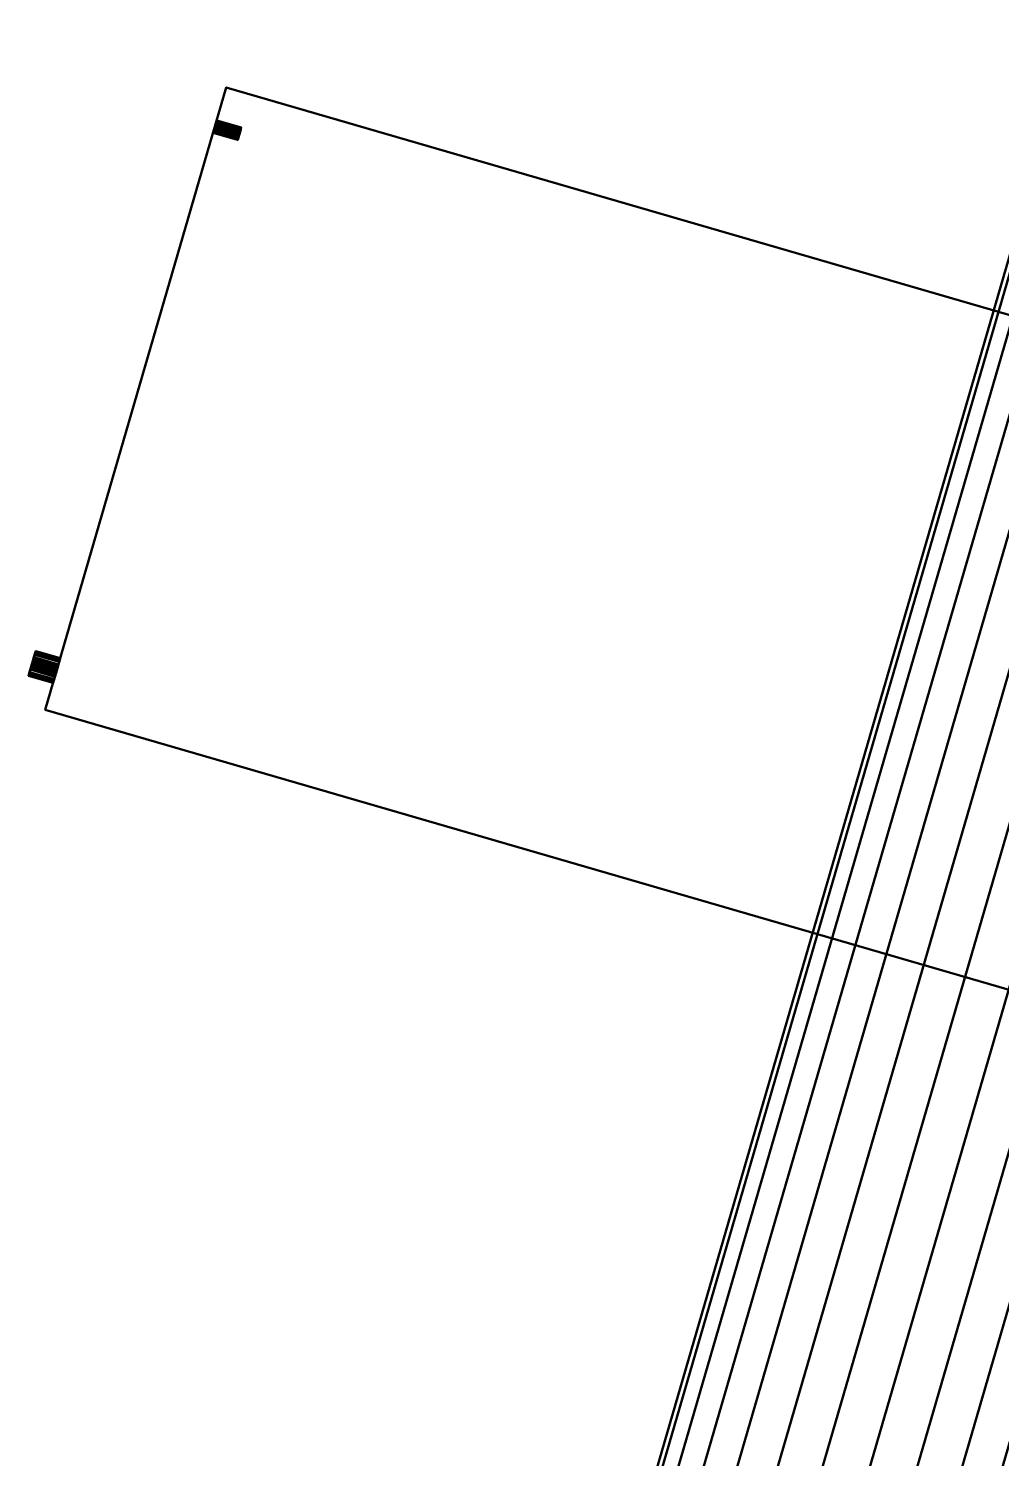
# Model space of a CAD drawing. Header units: inches. Extents: x -1654 to 1344, y -1538 to 36.
# Drawn here: x -919.1 to -881, y -402.8 to -346.7 of the extents above; entities that cross this region are included whole.
import ezdxf

# ---------------------------------------------------------------- set-up
doc = ezdxf.new("R2010")
doc.units = ezdxf.units.IN
doc.header["$MEASUREMENT"] = 0
doc.linetypes.add('Center', pattern=[1.25, 0.25, -0.1875, 0.625, -0.1875])
for name, color, linetype, lineweight in [('M-EQPT', 2, 'Continuous', 50), ('M-HVAC-DUCT', 1, 'Center', 30), ('M-HVAC-DUCT-SA', 1, 'Continuous', 50)]:
    doc.layers.add(name, color=color, linetype=linetype, lineweight=lineweight)

# ---------------------------------------------------------------- blocks, each defined once
blk = doc.blocks.new('Heat Pump - Horizontal - Water Source - Back Discharge - Heat Pump 6 Ton Horizontal-895260-_3D_')
at = {"layer": 'M-EQPT'}
mesh = blk.add_polyface(dxfattribs=at)
corners = [(38.1, -12.699, 10.65), (38.1, 12.699, 10.65), (-38.1, 12.699, 10.65), (-38.1, -12.699, 10.65)]
mesh.append_faces([[corners[k] for k in face] for face in [(3, 0, 1, 2)]])
mesh = blk.add_polyface(dxfattribs=at)
corners = [(38.1, -12.699, -10.65), (-38.1, -12.699, -10.65), (-38.1, 12.699, -10.65), (38.1, 12.699, -10.65)]
mesh.append_faces([[corners[k] for k in face] for face in [(2, 3, 0, 1)]])
mesh = blk.add_polyface(dxfattribs=at)
corners = [(-38.1, 12.699, 10.65), (38.1, 12.699, 10.65), (38.1, 12.699, -10.65), (-38.1, 12.699, -10.65)]
mesh.append_faces([[corners[k] for k in face] for face in [(0, 1, 2, 3)]])
mesh = blk.add_polyface(dxfattribs=at)
corners = [(38.1, 12.699, 10.65), (38.1, -12.699, 10.65), (38.1, -12.699, -10.65), (38.1, 12.699, -10.65)]
mesh.append_faces([[corners[k] for k in face] for face in [(0, 1, 2, 3)]])
mesh = blk.add_polyface(dxfattribs=at)
corners = [(38.1, 10.599, -0.65), (38.1, 10.616, -0.521), (38.1, 10.666, -0.4), (38.1, 10.746, -0.297), (38.1, 10.849, -0.217), (38.1, 10.97, -0.167), (38.1, 11.099, -0.15), (38.1, 11.229, -0.167), (38.1, 11.349, -0.217), (38.1, 11.453, -0.297), (38.1, 11.532, -0.4), (38.1, 11.582, -0.521), (38.1, 11.599, -0.65), (38.1, 11.582, -0.78), (38.1, 11.532, -0.9), (38.1, 11.453, -1.004), (38.1, 11.349, -1.083), (38.1, 11.229, -1.133), (38.1, 11.099, -1.15), (38.1, 10.97, -1.133), (38.1, 10.849, -1.083), (38.1, 10.746, -1.004), (38.1, 10.666, -0.9), (38.1, 10.616, -0.78)]
mesh.append_faces([[corners[k] for k in face] for face in [(9, 6, 7, 8), (12, 9, 10, 11), (4, 2, 3), (15, 12, 13, 14), (18, 16, 17), (22, 20, 21)]], dxfattribs={"vtx0": -1})
mesh.append_faces([[corners[k] for k in face] for face in [(16, 18, 12, 15)]], dxfattribs={"vtx0": -1, "vtx1": -1, "vtx2": -1})
mesh.append_faces([[corners[k] for k in face] for face in [(2, 6, 9, 22), (12, 18, 22, 9)]], dxfattribs={"vtx0": -1, "vtx1": -1, "vtx2": -1, "vtx3": -1})
mesh.append_faces([[corners[k] for k in face] for face in [(23, 0, 22)]], dxfattribs={"vtx1": -1})
mesh.append_faces([[corners[k] for k in face] for face in [(4, 5, 6, 2), (0, 1, 2, 22), (18, 19, 20, 22)]], dxfattribs={"vtx2": -1, "vtx3": -1})
mesh = blk.add_polyface(dxfattribs=at)
corners = [(39.1, 11.599, -0.65), (39.1, 11.582, -0.78), (39.1, 11.532, -0.9), (39.1, 11.453, -1.004), (39.1, 11.349, -1.083), (39.1, 11.229, -1.133), (39.1, 11.099, -1.15), (39.1, 10.97, -1.133), (39.1, 10.849, -1.083), (39.1, 10.746, -1.004), (39.1, 10.666, -0.9), (39.1, 10.616, -0.78), (39.1, 10.599, -0.65), (38.1, 10.599, -0.65), (38.1, 10.616, -0.78), (38.1, 10.666, -0.9), (38.1, 10.746, -1.004), (38.1, 10.849, -1.083), (38.1, 10.97, -1.133), (38.1, 11.099, -1.15), (38.1, 11.229, -1.133), (38.1, 11.349, -1.083), (38.1, 11.453, -1.004), (38.1, 11.532, -0.9), (38.1, 11.582, -0.78), (38.1, 11.599, -0.65)]
mesh.append_faces([[corners[k] for k in face] for face in [(13, 14, 11, 12), (0, 1, 24, 25)]], dxfattribs={"vtx1": -1})
mesh.append_faces([[corners[k] for k in face] for face in [(14, 15, 10, 11), (16, 17, 8, 9), (15, 16, 9, 10), (17, 18, 7, 8), (6, 7, 18, 19), (19, 20, 5, 6), (20, 21, 4, 5), (22, 23, 2, 3), (21, 22, 3, 4), (23, 24, 1, 2)]], dxfattribs={"vtx1": -1, "vtx3": -1})
mesh = blk.add_polyface(dxfattribs=at)
corners = [(39.1, 10.599, -0.65), (39.1, 10.616, -0.521), (39.1, 10.666, -0.4), (39.1, 10.746, -0.297), (39.1, 10.849, -0.217), (39.1, 10.97, -0.167), (39.1, 11.099, -0.15), (39.1, 11.229, -0.167), (39.1, 11.349, -0.217), (39.1, 11.453, -0.297), (39.1, 11.532, -0.4), (39.1, 11.582, -0.521), (39.1, 11.599, -0.65), (38.1, 11.599, -0.65), (38.1, 11.582, -0.521), (38.1, 11.532, -0.4), (38.1, 11.453, -0.297), (38.1, 11.349, -0.217), (38.1, 11.229, -0.167), (38.1, 11.099, -0.15), (38.1, 10.97, -0.167), (38.1, 10.849, -0.217), (38.1, 10.746, -0.297), (38.1, 10.666, -0.4), (38.1, 10.616, -0.521), (38.1, 10.599, -0.65)]
mesh.append_faces([[corners[k] for k in face] for face in [(13, 14, 11, 12), (0, 1, 24, 25)]], dxfattribs={"vtx1": -1})
mesh.append_faces([[corners[k] for k in face] for face in [(14, 15, 10, 11), (16, 17, 8, 9), (15, 16, 9, 10), (17, 18, 7, 8), (6, 7, 18, 19), (19, 20, 5, 6), (20, 21, 4, 5), (22, 23, 2, 3), (21, 22, 3, 4), (23, 24, 1, 2)]], dxfattribs={"vtx1": -1, "vtx3": -1})
mesh = blk.add_polyface(dxfattribs=at)
corners = [(38.1, 10.599, -6.95), (38.1, 10.616, -6.821), (38.1, 10.666, -6.7), (38.1, 10.746, -6.597), (38.1, 10.849, -6.517), (38.1, 10.97, -6.467), (38.1, 11.099, -6.45), (38.1, 11.229, -6.467), (38.1, 11.349, -6.517), (38.1, 11.453, -6.597), (38.1, 11.532, -6.7), (38.1, 11.582, -6.821), (38.1, 11.599, -6.95), (38.1, 11.582, -7.08), (38.1, 11.532, -7.2), (38.1, 11.453, -7.304), (38.1, 11.349, -7.383), (38.1, 11.229, -7.433), (38.1, 11.099, -7.45), (38.1, 10.97, -7.433), (38.1, 10.849, -7.383), (38.1, 10.746, -7.304), (38.1, 10.666, -7.2), (38.1, 10.616, -7.08)]
mesh.append_faces([[corners[k] for k in face] for face in [(12, 9, 10, 11), (15, 12, 13, 14), (18, 16, 17)]], dxfattribs={"vtx0": -1})
mesh.append_faces([[corners[k] for k in face] for face in [(16, 18, 12, 15), (22, 2, 12)]], dxfattribs={"vtx0": -1, "vtx1": -1, "vtx2": -1})
mesh.append_faces([[corners[k] for k in face] for face in [(2, 6, 7, 12), (18, 21, 22, 12)]], dxfattribs={"vtx0": -1, "vtx2": -1, "vtx3": -1})
mesh.append_faces([[corners[k] for k in face] for face in [(23, 0, 22)]], dxfattribs={"vtx1": -1})
mesh.append_faces([[corners[k] for k in face] for face in [(4, 5, 6), (19, 20, 21, 18)]], dxfattribs={"vtx2": -1})
mesh.append_faces([[corners[k] for k in face] for face in [(7, 8, 9, 12), (2, 3, 4, 6), (0, 1, 2, 22)]], dxfattribs={"vtx2": -1, "vtx3": -1})
mesh = blk.add_polyface(dxfattribs=at)
corners = [(39.1, 11.599, -6.95), (39.1, 11.582, -7.08), (39.1, 11.532, -7.2), (39.1, 11.453, -7.304), (39.1, 11.349, -7.383), (39.1, 11.229, -7.433), (39.1, 11.099, -7.45), (39.1, 10.97, -7.433), (39.1, 10.849, -7.383), (39.1, 10.746, -7.304), (39.1, 10.666, -7.2), (39.1, 10.616, -7.08), (39.1, 10.599, -6.95), (38.1, 10.599, -6.95), (38.1, 10.616, -7.08), (38.1, 10.666, -7.2), (38.1, 10.746, -7.304), (38.1, 10.849, -7.383), (38.1, 10.97, -7.433), (38.1, 11.099, -7.45), (38.1, 11.229, -7.433), (38.1, 11.349, -7.383), (38.1, 11.453, -7.304), (38.1, 11.532, -7.2), (38.1, 11.582, -7.08), (38.1, 11.599, -6.95)]
mesh.append_faces([[corners[k] for k in face] for face in [(13, 14, 11, 12), (0, 1, 24, 25)]], dxfattribs={"vtx1": -1})
mesh.append_faces([[corners[k] for k in face] for face in [(14, 15, 10, 11), (16, 17, 8, 9), (15, 16, 9, 10), (17, 18, 7, 8), (6, 7, 18, 19), (19, 20, 5, 6), (20, 21, 4, 5), (22, 23, 2, 3), (21, 22, 3, 4), (23, 24, 1, 2)]], dxfattribs={"vtx1": -1, "vtx3": -1})
mesh = blk.add_polyface(dxfattribs=at)
corners = [(39.1, 10.599, -6.95), (39.1, 10.616, -6.821), (39.1, 10.666, -6.7), (39.1, 10.746, -6.597), (39.1, 10.849, -6.517), (39.1, 10.97, -6.467), (39.1, 11.099, -6.45), (39.1, 11.229, -6.467), (39.1, 11.349, -6.517), (39.1, 11.453, -6.597), (39.1, 11.532, -6.7), (39.1, 11.582, -6.821), (39.1, 11.599, -6.95), (38.1, 11.599, -6.95), (38.1, 11.582, -6.821), (38.1, 11.532, -6.7), (38.1, 11.453, -6.597), (38.1, 11.349, -6.517), (38.1, 11.229, -6.467), (38.1, 11.099, -6.45), (38.1, 10.97, -6.467), (38.1, 10.849, -6.517), (38.1, 10.746, -6.597), (38.1, 10.666, -6.7), (38.1, 10.616, -6.821), (38.1, 10.599, -6.95)]
mesh.append_faces([[corners[k] for k in face] for face in [(13, 14, 11, 12), (0, 1, 24, 25)]], dxfattribs={"vtx1": -1})
mesh.append_faces([[corners[k] for k in face] for face in [(14, 15, 10, 11), (16, 17, 8, 9), (15, 16, 9, 10), (17, 18, 7, 8), (6, 7, 18, 19), (19, 20, 5, 6), (20, 21, 4, 5), (22, 23, 2, 3), (21, 22, 3, 4), (23, 24, 1, 2)]], dxfattribs={"vtx1": -1, "vtx3": -1})
mesh = blk.add_polyface(dxfattribs=at)
corners = [(38.1, 10.849, 9.35), (38.1, 10.858, 9.414), (38.1, 10.883, 9.475), (38.1, 10.922, 9.526), (38.1, 10.974, 9.566), (38.1, 11.035, 9.591), (38.1, 11.099, 9.6), (38.1, 11.164, 9.591), (38.1, 11.224, 9.566), (38.1, 11.276, 9.526), (38.1, 11.316, 9.475), (38.1, 11.341, 9.414), (38.1, 11.349, 9.35), (38.1, 11.341, 9.285), (38.1, 11.316, 9.225), (38.1, 11.276, 9.173), (38.1, 11.224, 9.133), (38.1, 11.164, 9.108), (38.1, 11.099, 9.1), (38.1, 11.035, 9.108), (38.1, 10.974, 9.133), (38.1, 10.922, 9.173), (38.1, 10.883, 9.225), (38.1, 10.858, 9.285)]
mesh.append_faces([[corners[k] for k in face] for face in [(16, 14, 15), (19, 17, 18), (13, 11, 12)]], dxfattribs={"vtx0": -1})
mesh.append_faces([[corners[k] for k in face] for face in [(9, 13, 3, 8)]], dxfattribs={"vtx0": -1, "vtx1": -1, "vtx2": -1})
mesh.append_faces([[corners[k] for k in face] for face in [(16, 3, 13, 14), (21, 3, 16, 17)]], dxfattribs={"vtx0": -1, "vtx1": -1, "vtx3": -1})
mesh.append_faces([[corners[k] for k in face] for face in [(13, 9, 10, 11), (8, 3, 4, 5)]], dxfattribs={"vtx0": -1, "vtx3": -1})
mesh.append_faces([[corners[k] for k in face] for face in [(23, 0, 3, 22), (21, 22, 3)]], dxfattribs={"vtx1": -1, "vtx2": -1})
mesh.append_faces([[corners[k] for k in face] for face in [(1, 2, 3, 0)]], dxfattribs={"vtx2": -1})
mesh.append_faces([[corners[k] for k in face] for face in [(19, 20, 21, 17)]], dxfattribs={"vtx2": -1, "vtx3": -1})
mesh.append_faces([[corners[k] for k in face] for face in [(5, 6, 7, 8)]], dxfattribs={"vtx3": -1})
mesh = blk.add_polyface(dxfattribs=at)
corners = [(39.1, 11.349, 9.35), (39.1, 11.341, 9.285), (39.1, 11.316, 9.225), (39.1, 11.276, 9.173), (39.1, 11.224, 9.133), (39.1, 11.164, 9.108), (39.1, 11.099, 9.1), (39.1, 11.035, 9.108), (39.1, 10.974, 9.133), (39.1, 10.922, 9.173), (39.1, 10.883, 9.225), (39.1, 10.858, 9.285), (39.1, 10.849, 9.35), (38.1, 10.849, 9.35), (38.1, 10.858, 9.285), (38.1, 10.883, 9.225), (38.1, 10.922, 9.173), (38.1, 10.974, 9.133), (38.1, 11.035, 9.108), (38.1, 11.099, 9.1), (38.1, 11.164, 9.108), (38.1, 11.224, 9.133), (38.1, 11.276, 9.173), (38.1, 11.316, 9.225), (38.1, 11.341, 9.285), (38.1, 11.349, 9.35)]
mesh.append_faces([[corners[k] for k in face] for face in [(13, 14, 11, 12), (0, 1, 24, 25)]], dxfattribs={"vtx1": -1})
mesh.append_faces([[corners[k] for k in face] for face in [(14, 15, 10, 11), (16, 17, 8, 9), (15, 16, 9, 10), (17, 18, 7, 8), (6, 7, 18, 19), (19, 20, 5, 6), (20, 21, 4, 5), (22, 23, 2, 3), (21, 22, 3, 4), (23, 24, 1, 2)]], dxfattribs={"vtx1": -1, "vtx3": -1})
mesh = blk.add_polyface(dxfattribs=at)
corners = [(39.1, 10.849, 9.35), (39.1, 10.858, 9.414), (39.1, 10.883, 9.475), (39.1, 10.922, 9.526), (39.1, 10.974, 9.566), (39.1, 11.035, 9.591), (39.1, 11.099, 9.6), (39.1, 11.164, 9.591), (39.1, 11.224, 9.566), (39.1, 11.276, 9.526), (39.1, 11.316, 9.475), (39.1, 11.341, 9.414), (39.1, 11.349, 9.35), (38.1, 11.349, 9.35), (38.1, 11.341, 9.414), (38.1, 11.316, 9.475), (38.1, 11.276, 9.526), (38.1, 11.224, 9.566), (38.1, 11.164, 9.591), (38.1, 11.099, 9.6), (38.1, 11.035, 9.591), (38.1, 10.974, 9.566), (38.1, 10.922, 9.526), (38.1, 10.883, 9.475), (38.1, 10.858, 9.414), (38.1, 10.849, 9.35)]
mesh.append_faces([[corners[k] for k in face] for face in [(13, 14, 11, 12), (0, 1, 24, 25)]], dxfattribs={"vtx1": -1})
mesh.append_faces([[corners[k] for k in face] for face in [(14, 15, 10, 11), (16, 17, 8, 9), (15, 16, 9, 10), (17, 18, 7, 8), (6, 7, 18, 19), (19, 20, 5, 6), (20, 21, 4, 5), (22, 23, 2, 3), (21, 22, 3, 4), (23, 24, 1, 2)]], dxfattribs={"vtx1": -1, "vtx3": -1})
mesh = blk.add_polyface(dxfattribs=at)
corners = [(38.1, 10.849, 7.35), (38.1, 10.858, 7.414), (38.1, 10.883, 7.475), (38.1, 10.922, 7.526), (38.1, 10.974, 7.566), (38.1, 11.035, 7.591), (38.1, 11.099, 7.6), (38.1, 11.164, 7.591), (38.1, 11.224, 7.566), (38.1, 11.276, 7.526), (38.1, 11.316, 7.475), (38.1, 11.341, 7.414), (38.1, 11.349, 7.35), (38.1, 11.341, 7.285), (38.1, 11.316, 7.225), (38.1, 11.276, 7.173), (38.1, 11.224, 7.133), (38.1, 11.164, 7.108), (38.1, 11.099, 7.1), (38.1, 11.035, 7.108), (38.1, 10.974, 7.133), (38.1, 10.922, 7.173), (38.1, 10.883, 7.225), (38.1, 10.858, 7.285)]
mesh.append_faces([[corners[k] for k in face] for face in [(13, 10, 11, 12), (16, 14, 15), (19, 17, 18)]], dxfattribs={"vtx0": -1})
mesh.append_faces([[corners[k] for k in face] for face in [(13, 3, 9, 10), (16, 3, 13, 14), (21, 3, 16, 17)]], dxfattribs={"vtx0": -1, "vtx1": -1, "vtx3": -1})
mesh.append_faces([[corners[k] for k in face] for face in [(9, 3, 4)]], dxfattribs={"vtx0": -1, "vtx2": -1})
mesh.append_faces([[corners[k] for k in face] for face in [(23, 0, 3, 22), (21, 22, 3)]], dxfattribs={"vtx1": -1, "vtx2": -1})
mesh.append_faces([[corners[k] for k in face] for face in [(5, 6, 7, 4), (1, 2, 3, 0)]], dxfattribs={"vtx2": -1})
mesh.append_faces([[corners[k] for k in face] for face in [(7, 8, 9, 4), (19, 20, 21, 17)]], dxfattribs={"vtx2": -1, "vtx3": -1})
mesh = blk.add_polyface(dxfattribs=at)
corners = [(39.1, 11.349, 7.35), (39.1, 11.341, 7.285), (39.1, 11.316, 7.225), (39.1, 11.276, 7.173), (39.1, 11.224, 7.133), (39.1, 11.164, 7.108), (39.1, 11.099, 7.1), (39.1, 11.035, 7.108), (39.1, 10.974, 7.133), (39.1, 10.922, 7.173), (39.1, 10.883, 7.225), (39.1, 10.858, 7.285), (39.1, 10.849, 7.35), (38.1, 10.849, 7.35), (38.1, 10.858, 7.285), (38.1, 10.883, 7.225), (38.1, 10.922, 7.173), (38.1, 10.974, 7.133), (38.1, 11.035, 7.108), (38.1, 11.099, 7.1), (38.1, 11.164, 7.108), (38.1, 11.224, 7.133), (38.1, 11.276, 7.173), (38.1, 11.316, 7.225), (38.1, 11.341, 7.285), (38.1, 11.349, 7.35)]
mesh.append_faces([[corners[k] for k in face] for face in [(13, 14, 11, 12), (0, 1, 24, 25)]], dxfattribs={"vtx1": -1})
mesh.append_faces([[corners[k] for k in face] for face in [(14, 15, 10, 11), (16, 17, 8, 9), (15, 16, 9, 10), (17, 18, 7, 8), (6, 7, 18, 19), (19, 20, 5, 6), (20, 21, 4, 5), (22, 23, 2, 3), (21, 22, 3, 4), (23, 24, 1, 2)]], dxfattribs={"vtx1": -1, "vtx3": -1})
mesh = blk.add_polyface(dxfattribs=at)
corners = [(39.1, 10.849, 7.35), (39.1, 10.858, 7.414), (39.1, 10.883, 7.475), (39.1, 10.922, 7.526), (39.1, 10.974, 7.566), (39.1, 11.035, 7.591), (39.1, 11.099, 7.6), (39.1, 11.164, 7.591), (39.1, 11.224, 7.566), (39.1, 11.276, 7.526), (39.1, 11.316, 7.475), (39.1, 11.341, 7.414), (39.1, 11.349, 7.35), (38.1, 11.349, 7.35), (38.1, 11.341, 7.414), (38.1, 11.316, 7.475), (38.1, 11.276, 7.526), (38.1, 11.224, 7.566), (38.1, 11.164, 7.591), (38.1, 11.099, 7.6), (38.1, 11.035, 7.591), (38.1, 10.974, 7.566), (38.1, 10.922, 7.526), (38.1, 10.883, 7.475), (38.1, 10.858, 7.414), (38.1, 10.849, 7.35)]
mesh.append_faces([[corners[k] for k in face] for face in [(13, 14, 11, 12), (0, 1, 24, 25)]], dxfattribs={"vtx1": -1})
mesh.append_faces([[corners[k] for k in face] for face in [(14, 15, 10, 11), (16, 17, 8, 9), (15, 16, 9, 10), (17, 18, 7, 8), (6, 7, 18, 19), (19, 20, 5, 6), (20, 21, 4, 5), (22, 23, 2, 3), (21, 22, 3, 4), (23, 24, 1, 2)]], dxfattribs={"vtx1": -1, "vtx3": -1})
mesh = blk.add_polyface(dxfattribs=at)
corners = [(39.1, 10.599, -0.65), (39.1, 10.616, -0.78), (39.1, 10.666, -0.9), (39.1, 10.746, -1.004), (39.1, 10.849, -1.083), (39.1, 10.97, -1.133), (39.1, 11.099, -1.15), (39.1, 11.229, -1.133), (39.1, 11.349, -1.083), (39.1, 11.453, -1.004), (39.1, 11.532, -0.9), (39.1, 11.582, -0.78), (39.1, 11.599, -0.65), (39.1, 11.582, -0.521), (39.1, 11.532, -0.4), (39.1, 11.453, -0.297), (39.1, 11.349, -0.217), (39.1, 11.229, -0.167), (39.1, 11.099, -0.15), (39.1, 10.97, -0.167), (39.1, 10.849, -0.217), (39.1, 10.746, -0.297), (39.1, 10.666, -0.4), (39.1, 10.616, -0.521)]
mesh.append_faces([[corners[k] for k in face] for face in [(4, 2, 3), (0, 22, 23)]], dxfattribs={"vtx0": -1})
mesh.append_faces([[corners[k] for k in face] for face in [(2, 6, 12, 15), (22, 2, 15, 18)]], dxfattribs={"vtx0": -1, "vtx1": -1, "vtx2": -1, "vtx3": -1})
mesh.append_faces([[corners[k] for k in face] for face in [(12, 8, 9)]], dxfattribs={"vtx0": -1, "vtx2": -1})
mesh.append_faces([[corners[k] for k in face] for face in [(14, 15, 12, 13), (17, 18, 15, 16), (19, 20, 18)]], dxfattribs={"vtx1": -1})
mesh.append_faces([[corners[k] for k in face] for face in [(10, 11, 12, 9)]], dxfattribs={"vtx2": -1})
mesh.append_faces([[corners[k] for k in face] for face in [(6, 7, 8, 12), (4, 5, 6, 2), (0, 1, 2, 22), (20, 21, 22, 18)]], dxfattribs={"vtx2": -1, "vtx3": -1})
mesh = blk.add_polyface(dxfattribs=at)
corners = [(39.1, 10.599, -6.95), (39.1, 10.616, -7.08), (39.1, 10.666, -7.2), (39.1, 10.746, -7.304), (39.1, 10.849, -7.383), (39.1, 10.97, -7.433), (39.1, 11.099, -7.45), (39.1, 11.229, -7.433), (39.1, 11.349, -7.383), (39.1, 11.453, -7.304), (39.1, 11.532, -7.2), (39.1, 11.582, -7.08), (39.1, 11.599, -6.95), (39.1, 11.582, -6.821), (39.1, 11.532, -6.7), (39.1, 11.453, -6.597), (39.1, 11.349, -6.517), (39.1, 11.229, -6.467), (39.1, 11.099, -6.45), (39.1, 10.97, -6.467), (39.1, 10.849, -6.517), (39.1, 10.746, -6.597), (39.1, 10.666, -6.7), (39.1, 10.616, -6.821)]
mesh.append_faces([[corners[k] for k in face] for face in [(11, 9, 10), (17, 15, 16), (0, 22, 23)]], dxfattribs={"vtx0": -1})
mesh.append_faces([[corners[k] for k in face] for face in [(17, 2, 12, 15)]], dxfattribs={"vtx0": -1, "vtx1": -1, "vtx2": -1, "vtx3": -1})
mesh.append_faces([[corners[k] for k in face] for face in [(22, 2, 17, 18)]], dxfattribs={"vtx0": -1, "vtx1": -1, "vtx3": -1})
mesh.append_faces([[corners[k] for k in face] for face in [(14, 15, 12, 13)]], dxfattribs={"vtx1": -1})
mesh.append_faces([[corners[k] for k in face] for face in [(2, 3, 6, 12)]], dxfattribs={"vtx1": -1, "vtx2": -1, "vtx3": -1})
mesh.append_faces([[corners[k] for k in face] for face in [(8, 9, 11, 12)]], dxfattribs={"vtx1": -1, "vtx3": -1})
mesh.append_faces([[corners[k] for k in face] for face in [(18, 19, 20)]], dxfattribs={"vtx2": -1})
mesh.append_faces([[corners[k] for k in face] for face in [(6, 7, 8, 12), (0, 1, 2, 22), (20, 21, 22, 18)]], dxfattribs={"vtx2": -1, "vtx3": -1})
mesh.append_faces([[corners[k] for k in face] for face in [(3, 4, 5, 6)]], dxfattribs={"vtx3": -1})
mesh = blk.add_polyface(dxfattribs=at)
corners = [(39.1, 10.849, 9.35), (39.1, 10.858, 9.285), (39.1, 10.883, 9.225), (39.1, 10.922, 9.173), (39.1, 10.974, 9.133), (39.1, 11.035, 9.108), (39.1, 11.099, 9.1), (39.1, 11.164, 9.108), (39.1, 11.224, 9.133), (39.1, 11.276, 9.173), (39.1, 11.316, 9.225), (39.1, 11.341, 9.285), (39.1, 11.349, 9.35), (39.1, 11.341, 9.414), (39.1, 11.316, 9.475), (39.1, 11.276, 9.526), (39.1, 11.224, 9.566), (39.1, 11.164, 9.591), (39.1, 11.099, 9.6), (39.1, 11.035, 9.591), (39.1, 10.974, 9.566), (39.1, 10.922, 9.526), (39.1, 10.883, 9.475), (39.1, 10.858, 9.414)]
mesh.append_faces([[corners[k] for k in face] for face in [(21, 8, 11, 15)]], dxfattribs={"vtx0": -1, "vtx1": -1, "vtx2": -1, "vtx3": -1})
mesh.append_faces([[corners[k] for k in face] for face in [(21, 0, 1), (15, 20, 21)]], dxfattribs={"vtx0": -1, "vtx2": -1})
mesh.append_faces([[corners[k] for k in face] for face in [(3, 7, 8, 21)]], dxfattribs={"vtx0": -1, "vtx2": -1, "vtx3": -1})
mesh.append_faces([[corners[k] for k in face] for face in [(2, 3, 21, 1), (14, 15, 11, 13), (16, 17, 20, 15)]], dxfattribs={"vtx1": -1, "vtx2": -1})
mesh.append_faces([[corners[k] for k in face] for face in [(5, 6, 7), (11, 12, 13)]], dxfattribs={"vtx2": -1})
mesh.append_faces([[corners[k] for k in face] for face in [(3, 4, 5, 7)]], dxfattribs={"vtx2": -1, "vtx3": -1})
mesh.append_faces([[corners[k] for k in face] for face in [(8, 9, 10, 11), (17, 18, 19, 20), (21, 22, 23, 0)]], dxfattribs={"vtx3": -1})
mesh = blk.add_polyface(dxfattribs=at)
corners = [(39.1, 10.849, 7.35), (39.1, 10.858, 7.285), (39.1, 10.883, 7.225), (39.1, 10.922, 7.173), (39.1, 10.974, 7.133), (39.1, 11.035, 7.108), (39.1, 11.099, 7.1), (39.1, 11.164, 7.108), (39.1, 11.224, 7.133), (39.1, 11.276, 7.173), (39.1, 11.316, 7.225), (39.1, 11.341, 7.285), (39.1, 11.349, 7.35), (39.1, 11.341, 7.414), (39.1, 11.316, 7.475), (39.1, 11.276, 7.526), (39.1, 11.224, 7.566), (39.1, 11.164, 7.591), (39.1, 11.099, 7.6), (39.1, 11.035, 7.591), (39.1, 10.974, 7.566), (39.1, 10.922, 7.526), (39.1, 10.883, 7.475), (39.1, 10.858, 7.414)]
mesh.append_faces([[corners[k] for k in face] for face in [(17, 20, 15, 16)]], dxfattribs={"vtx0": -1, "vtx1": -1})
mesh.append_faces([[corners[k] for k in face] for face in [(21, 8, 11, 15)]], dxfattribs={"vtx0": -1, "vtx1": -1, "vtx2": -1, "vtx3": -1})
mesh.append_faces([[corners[k] for k in face] for face in [(21, 0, 1), (15, 20, 21)]], dxfattribs={"vtx0": -1, "vtx2": -1})
mesh.append_faces([[corners[k] for k in face] for face in [(3, 7, 8, 21)]], dxfattribs={"vtx0": -1, "vtx2": -1, "vtx3": -1})
mesh.append_faces([[corners[k] for k in face] for face in [(2, 3, 21, 1), (14, 15, 11, 13)]], dxfattribs={"vtx1": -1, "vtx2": -1})
mesh.append_faces([[corners[k] for k in face] for face in [(5, 6, 7), (11, 12, 13)]], dxfattribs={"vtx2": -1})
mesh.append_faces([[corners[k] for k in face] for face in [(3, 4, 5, 7)]], dxfattribs={"vtx2": -1, "vtx3": -1})
mesh.append_faces([[corners[k] for k in face] for face in [(8, 9, 10, 11), (17, 18, 19, 20), (21, 22, 23, 0)]], dxfattribs={"vtx3": -1})
mesh = blk.add_polyface(dxfattribs=at)
corners = [(37.1, -11.349, 3.969), (37.1, -11.341, 4.034), (37.1, -11.316, 4.094), (37.1, -11.276, 4.146), (37.1, -11.224, 4.186), (37.1, -11.164, 4.211), (37.1, -11.099, 4.219), (37.1, -11.035, 4.211), (37.1, -10.974, 4.186), (37.1, -10.922, 4.146), (37.1, -10.883, 4.094), (37.1, -10.858, 4.034), (37.1, -10.849, 3.969), (37.1, -10.858, 3.905), (37.1, -10.883, 3.844), (37.1, -10.922, 3.793), (37.1, -10.974, 3.753), (37.1, -11.035, 3.728), (37.1, -11.099, 3.719), (37.1, -11.164, 3.728), (37.1, -11.224, 3.753), (37.1, -11.276, 3.793), (37.1, -11.316, 3.844), (37.1, -11.341, 3.905)]
mesh.append_faces([[corners[k] for k in face] for face in [(9, 7, 8), (6, 3, 4, 5), (13, 10, 11, 12), (16, 14, 15)]], dxfattribs={"vtx0": -1})
mesh.append_faces([[corners[k] for k in face] for face in [(22, 18, 21)]], dxfattribs={"vtx0": -1, "vtx1": -1})
mesh.append_faces([[corners[k] for k in face] for face in [(10, 13, 7, 9)]], dxfattribs={"vtx0": -1, "vtx1": -1, "vtx2": -1})
mesh.append_faces([[corners[k] for k in face] for face in [(22, 7, 13, 18)]], dxfattribs={"vtx0": -1, "vtx1": -1, "vtx2": -1, "vtx3": -1})
mesh.append_faces([[corners[k] for k in face] for face in [(3, 6, 7, 22)]], dxfattribs={"vtx0": -1, "vtx2": -1, "vtx3": -1})
mesh.append_faces([[corners[k] for k in face] for face in [(17, 18, 16)]], dxfattribs={"vtx1": -1})
mesh.append_faces([[corners[k] for k in face] for face in [(13, 14, 16, 18)]], dxfattribs={"vtx1": -1, "vtx2": -1, "vtx3": -1})
mesh.append_faces([[corners[k] for k in face] for face in [(23, 0, 1, 22), (19, 20, 21, 18)]], dxfattribs={"vtx2": -1})
mesh.append_faces([[corners[k] for k in face] for face in [(1, 2, 3, 22)]], dxfattribs={"vtx2": -1, "vtx3": -1})
mesh = blk.add_polyface(dxfattribs=at)
corners = [(38.1, -10.849, 3.969), (38.1, -10.858, 3.905), (38.1, -10.883, 3.844), (38.1, -10.922, 3.793), (38.1, -10.974, 3.753), (38.1, -11.035, 3.728), (38.1, -11.099, 3.719), (38.1, -11.164, 3.728), (38.1, -11.224, 3.753), (38.1, -11.276, 3.793), (38.1, -11.316, 3.844), (38.1, -11.341, 3.905), (38.1, -11.349, 3.969), (37.1, -11.349, 3.969), (37.1, -11.341, 3.905), (37.1, -11.316, 3.844), (37.1, -11.276, 3.793), (37.1, -11.224, 3.753), (37.1, -11.164, 3.728), (37.1, -11.099, 3.719), (37.1, -11.035, 3.728), (37.1, -10.974, 3.753), (37.1, -10.922, 3.793), (37.1, -10.883, 3.844), (37.1, -10.858, 3.905), (37.1, -10.849, 3.969)]
mesh.append_faces([[corners[k] for k in face] for face in [(13, 14, 11, 12), (0, 1, 24, 25)]], dxfattribs={"vtx1": -1})
mesh.append_faces([[corners[k] for k in face] for face in [(14, 15, 10, 11), (16, 17, 8, 9), (15, 16, 9, 10), (17, 18, 7, 8), (6, 7, 18, 19), (19, 20, 5, 6), (20, 21, 4, 5), (22, 23, 2, 3), (21, 22, 3, 4), (23, 24, 1, 2)]], dxfattribs={"vtx1": -1, "vtx3": -1})
mesh = blk.add_polyface(dxfattribs=at)
corners = [(38.1, -11.349, 3.969), (38.1, -11.341, 4.034), (38.1, -11.316, 4.094), (38.1, -11.276, 4.146), (38.1, -11.224, 4.186), (38.1, -11.164, 4.211), (38.1, -11.099, 4.219), (38.1, -11.035, 4.211), (38.1, -10.974, 4.186), (38.1, -10.922, 4.146), (38.1, -10.883, 4.094), (38.1, -10.858, 4.034), (38.1, -10.849, 3.969), (37.1, -10.849, 3.969), (37.1, -10.858, 4.034), (37.1, -10.883, 4.094), (37.1, -10.922, 4.146), (37.1, -10.974, 4.186), (37.1, -11.035, 4.211), (37.1, -11.099, 4.219), (37.1, -11.164, 4.211), (37.1, -11.224, 4.186), (37.1, -11.276, 4.146), (37.1, -11.316, 4.094), (37.1, -11.341, 4.034), (37.1, -11.349, 3.969)]
mesh.append_faces([[corners[k] for k in face] for face in [(13, 14, 11, 12), (0, 1, 24, 25)]], dxfattribs={"vtx1": -1})
mesh.append_faces([[corners[k] for k in face] for face in [(14, 15, 10, 11), (16, 17, 8, 9), (15, 16, 9, 10), (17, 18, 7, 8), (6, 7, 18, 19), (19, 20, 5, 6), (20, 21, 4, 5), (22, 23, 2, 3), (21, 22, 3, 4), (23, 24, 1, 2)]], dxfattribs={"vtx1": -1, "vtx3": -1})
mesh = blk.add_polyface(dxfattribs=at)
corners = [(37.1, -11.349, 8.033), (37.1, -11.341, 8.098), (37.1, -11.316, 8.158), (37.1, -11.276, 8.21), (37.1, -11.224, 8.25), (37.1, -11.164, 8.275), (37.1, -11.099, 8.283), (37.1, -11.035, 8.275), (37.1, -10.974, 8.25), (37.1, -10.922, 8.21), (37.1, -10.883, 8.158), (37.1, -10.858, 8.098), (37.1, -10.849, 8.033), (37.1, -10.858, 7.969), (37.1, -10.883, 7.908), (37.1, -10.922, 7.857), (37.1, -10.974, 7.817), (37.1, -11.035, 7.792), (37.1, -11.099, 7.783), (37.1, -11.164, 7.792), (37.1, -11.224, 7.817), (37.1, -11.276, 7.857), (37.1, -11.316, 7.908), (37.1, -11.341, 7.969)]
mesh.append_faces([[corners[k] for k in face] for face in [(10, 8, 9), (13, 10, 11, 12), (16, 14, 15), (19, 17, 18)]], dxfattribs={"vtx0": -1})
mesh.append_faces([[corners[k] for k in face] for face in [(4, 10, 13, 3)]], dxfattribs={"vtx0": -1, "vtx1": -1, "vtx2": -1})
mesh.append_faces([[corners[k] for k in face] for face in [(16, 3, 13, 14), (21, 3, 16, 17)]], dxfattribs={"vtx0": -1, "vtx1": -1, "vtx3": -1})
mesh.append_faces([[corners[k] for k in face] for face in [(23, 0, 3, 22), (21, 22, 3)]], dxfattribs={"vtx1": -1, "vtx2": -1})
mesh.append_faces([[corners[k] for k in face] for face in [(7, 8, 10, 4)]], dxfattribs={"vtx1": -1, "vtx2": -1, "vtx3": -1})
mesh.append_faces([[corners[k] for k in face] for face in [(5, 6, 7, 4), (1, 2, 3, 0)]], dxfattribs={"vtx2": -1})
mesh.append_faces([[corners[k] for k in face] for face in [(19, 20, 21, 17)]], dxfattribs={"vtx2": -1, "vtx3": -1})
mesh = blk.add_polyface(dxfattribs=at)
corners = [(38.1, -10.849, 8.033), (38.1, -10.858, 7.969), (38.1, -10.883, 7.908), (38.1, -10.922, 7.857), (38.1, -10.974, 7.817), (38.1, -11.035, 7.792), (38.1, -11.099, 7.783), (38.1, -11.164, 7.792), (38.1, -11.224, 7.817), (38.1, -11.276, 7.857), (38.1, -11.316, 7.908), (38.1, -11.341, 7.969), (38.1, -11.349, 8.033), (37.1, -11.349, 8.033), (37.1, -11.341, 7.969), (37.1, -11.316, 7.908), (37.1, -11.276, 7.857), (37.1, -11.224, 7.817), (37.1, -11.164, 7.792), (37.1, -11.099, 7.783), (37.1, -11.035, 7.792), (37.1, -10.974, 7.817), (37.1, -10.922, 7.857), (37.1, -10.883, 7.908), (37.1, -10.858, 7.969), (37.1, -10.849, 8.033)]
mesh.append_faces([[corners[k] for k in face] for face in [(13, 14, 11, 12), (0, 1, 24, 25)]], dxfattribs={"vtx1": -1})
mesh.append_faces([[corners[k] for k in face] for face in [(14, 15, 10, 11), (16, 17, 8, 9), (15, 16, 9, 10), (17, 18, 7, 8), (6, 7, 18, 19), (19, 20, 5, 6), (20, 21, 4, 5), (22, 23, 2, 3), (21, 22, 3, 4), (23, 24, 1, 2)]], dxfattribs={"vtx1": -1, "vtx3": -1})
mesh = blk.add_polyface(dxfattribs=at)
corners = [(38.1, -11.349, 8.033), (38.1, -11.341, 8.098), (38.1, -11.316, 8.158), (38.1, -11.276, 8.21), (38.1, -11.224, 8.25), (38.1, -11.164, 8.275), (38.1, -11.099, 8.283), (38.1, -11.035, 8.275), (38.1, -10.974, 8.25), (38.1, -10.922, 8.21), (38.1, -10.883, 8.158), (38.1, -10.858, 8.098), (38.1, -10.849, 8.033), (37.1, -10.849, 8.033), (37.1, -10.858, 8.098), (37.1, -10.883, 8.158), (37.1, -10.922, 8.21), (37.1, -10.974, 8.25), (37.1, -11.035, 8.275), (37.1, -11.099, 8.283), (37.1, -11.164, 8.275), (37.1, -11.224, 8.25), (37.1, -11.276, 8.21), (37.1, -11.316, 8.158), (37.1, -11.341, 8.098), (37.1, -11.349, 8.033)]
mesh.append_faces([[corners[k] for k in face] for face in [(13, 14, 11, 12), (0, 1, 24, 25)]], dxfattribs={"vtx1": -1})
mesh.append_faces([[corners[k] for k in face] for face in [(14, 15, 10, 11), (16, 17, 8, 9), (15, 16, 9, 10), (17, 18, 7, 8), (6, 7, 18, 19), (19, 20, 5, 6), (20, 21, 4, 5), (22, 23, 2, 3), (21, 22, 3, 4), (23, 24, 1, 2)]], dxfattribs={"vtx1": -1, "vtx3": -1})
mesh = blk.add_polyface(dxfattribs=at)
corners = [(38.1, -11.349, 3.969), (38.1, -11.341, 3.905), (38.1, -11.316, 3.844), (38.1, -11.276, 3.793), (38.1, -11.224, 3.753), (38.1, -11.164, 3.728), (38.1, -11.099, 3.719), (38.1, -11.035, 3.728), (38.1, -10.974, 3.753), (38.1, -10.922, 3.793), (38.1, -10.883, 3.844), (38.1, -10.858, 3.905), (38.1, -10.849, 3.969), (38.1, -10.858, 4.034), (38.1, -10.883, 4.094), (38.1, -10.922, 4.146), (38.1, -10.974, 4.186), (38.1, -11.035, 4.211), (38.1, -11.099, 4.219), (38.1, -11.164, 4.211), (38.1, -11.224, 4.186), (38.1, -11.276, 4.146), (38.1, -11.316, 4.094), (38.1, -11.341, 4.034)]
mesh.append_faces([[corners[k] for k in face] for face in [(17, 14, 15, 16), (23, 21, 22)]], dxfattribs={"vtx0": -1})
mesh.append_faces([[corners[k] for k in face] for face in [(17, 2, 11, 14)]], dxfattribs={"vtx0": -1, "vtx1": -1, "vtx2": -1, "vtx3": -1})
mesh.append_faces([[corners[k] for k in face] for face in [(21, 17, 18, 20)]], dxfattribs={"vtx0": -1, "vtx2": -1})
mesh.append_faces([[corners[k] for k in face] for face in [(21, 1, 2, 17)]], dxfattribs={"vtx0": -1, "vtx2": -1, "vtx3": -1})
mesh.append_faces([[corners[k] for k in face] for face in [(2, 3, 6, 11)]], dxfattribs={"vtx1": -1, "vtx2": -1, "vtx3": -1})
mesh.append_faces([[corners[k] for k in face] for face in [(18, 19, 20)]], dxfattribs={"vtx2": -1})
mesh.append_faces([[corners[k] for k in face] for face in [(6, 7, 8, 11), (23, 0, 1, 21)]], dxfattribs={"vtx2": -1, "vtx3": -1})
mesh.append_faces([[corners[k] for k in face] for face in [(8, 9, 10, 11), (3, 4, 5, 6), (11, 12, 13, 14)]], dxfattribs={"vtx3": -1})
mesh = blk.add_polyface(dxfattribs=at)
corners = [(38.1, -11.349, 8.033), (38.1, -11.341, 7.969), (38.1, -11.316, 7.908), (38.1, -11.276, 7.857), (38.1, -11.224, 7.817), (38.1, -11.164, 7.792), (38.1, -11.099, 7.783), (38.1, -11.035, 7.792), (38.1, -10.974, 7.817), (38.1, -10.922, 7.857), (38.1, -10.883, 7.908), (38.1, -10.858, 7.969), (38.1, -10.849, 8.033), (38.1, -10.858, 8.098), (38.1, -10.883, 8.158), (38.1, -10.922, 8.21), (38.1, -10.974, 8.25), (38.1, -11.035, 8.275), (38.1, -11.099, 8.283), (38.1, -11.164, 8.275), (38.1, -11.224, 8.25), (38.1, -11.276, 8.21), (38.1, -11.316, 8.158), (38.1, -11.341, 8.098)]
mesh.append_faces([[corners[k] for k in face] for face in [(21, 8, 11, 20)]], dxfattribs={"vtx0": -1, "vtx1": -1, "vtx2": -1})
mesh.append_faces([[corners[k] for k in face] for face in [(20, 11, 14, 17)]], dxfattribs={"vtx0": -1, "vtx1": -1, "vtx2": -1, "vtx3": -1})
mesh.append_faces([[corners[k] for k in face] for face in [(21, 0, 1)]], dxfattribs={"vtx0": -1, "vtx2": -1})
mesh.append_faces([[corners[k] for k in face] for face in [(3, 7, 8, 21)]], dxfattribs={"vtx0": -1, "vtx2": -1, "vtx3": -1})
mesh.append_faces([[corners[k] for k in face] for face in [(2, 3, 21, 1)]], dxfattribs={"vtx1": -1, "vtx2": -1})
mesh.append_faces([[corners[k] for k in face] for face in [(5, 6, 7)]], dxfattribs={"vtx2": -1})
mesh.append_faces([[corners[k] for k in face] for face in [(3, 4, 5, 7)]], dxfattribs={"vtx2": -1, "vtx3": -1})
mesh.append_faces([[corners[k] for k in face] for face in [(8, 9, 10, 11), (11, 12, 13, 14), (14, 15, 16, 17), (17, 18, 19, 20), (21, 22, 23, 0)]], dxfattribs={"vtx3": -1})
mesh = blk.add_polyface(dxfattribs=at)
corners = [(38.1, -12.699, 10.65), (-38.1, -12.699, 10.65), (-38.1, -12.699, -10.65), (38.1, -12.699, -10.65)]
mesh.append_faces([[corners[k] for k in face] for face in [(0, 1, 2, 3)]])

msp = doc.modelspace()

# ---------------------------------------------------------------- linework, layer by layer
at = {"layer": 'M-HVAC-DUCT', "color": 5}
msp.add_line((-905.356, -469.106, 1332), (-820.864, -178.47, 1332), dxfattribs=at)
msp.add_line((-905.356, -469.106, 1332), (-820.864, -178.47, 1332), dxfattribs=at)

# ---------------------------------------------------------------- block references
at = {"layer": 'M-EQPT', "rotation": 163.7901312840832}
msp.add_blockref('Heat Pump - Horizontal - Water Source - Back Discharge - Heat Pump 6 Ton Horizontal-895260-_3D_', (-878.33, -371.86, 1312), dxfattribs=at)

# ---------------------------------------------------------------- meshes
at = {"layer": 'M-HVAC-DUCT-SA', "color": 8}
mesh = msp.add_polyface(dxfattribs=at)
corners = [(-913.038, -466.873, 1332), (-912.845, -466.929, 1333.78), (-912.277, -467.094, 1335.471), (-911.362, -467.36, 1336.988), (-910.146, -467.714, 1338.255), (-908.689, -468.137, 1339.208), (-907.065, -468.609, 1339.799), (-905.356, -469.106, 1340), (-820.864, -178.47, 1340), (-822.573, -177.973, 1339.799), (-824.197, -177.501, 1339.208), (-825.654, -177.077, 1338.255), (-826.87, -176.724, 1336.988), (-827.785, -176.458, 1335.471), (-828.353, -176.292, 1333.78), (-828.546, -176.236, 1332)]
mesh.append_faces([[corners[k] for k in face] for face in [(8, 9, 6, 7)]], dxfattribs={"vtx1": -1, "color": 8})
mesh.append_faces([[corners[k] for k in face] for face in [(9, 10, 5, 6), (10, 11, 4, 5), (3, 4, 11, 12), (12, 13, 2, 3), (13, 14, 1, 2)]], dxfattribs={"vtx1": -1, "vtx3": -1, "color": 8})
mesh.append_faces([[corners[k] for k in face] for face in [(14, 15, 0, 1)]], dxfattribs={"vtx3": -1, "color": 8})
mesh = msp.add_polyface(dxfattribs=at)
corners = [(-905.356, -469.106, 1324), (-907.065, -468.609, 1324.201), (-908.689, -468.137, 1324.792), (-910.146, -467.714, 1325.745), (-911.362, -467.36, 1327.012), (-912.277, -467.094, 1328.529), (-912.845, -466.929, 1330.22), (-913.038, -466.873, 1332), (-828.546, -176.236, 1332), (-828.353, -176.292, 1330.22), (-827.785, -176.458, 1328.529), (-826.87, -176.724, 1327.012), (-825.654, -177.077, 1325.745), (-824.197, -177.501, 1324.792), (-822.573, -177.973, 1324.201), (-820.864, -178.47, 1324)]
mesh.append_faces([[corners[k] for k in face] for face in [(8, 9, 6, 7)]], dxfattribs={"vtx1": -1, "color": 8})
mesh.append_faces([[corners[k] for k in face] for face in [(9, 10, 5, 6), (10, 11, 4, 5), (3, 4, 11, 12), (12, 13, 2, 3), (13, 14, 1, 2)]], dxfattribs={"vtx1": -1, "vtx3": -1, "color": 8})
mesh.append_faces([[corners[k] for k in face] for face in [(14, 15, 0, 1)]], dxfattribs={"vtx3": -1, "color": 8})
mesh = msp.add_polyface(dxfattribs=at)
corners = [(-905.356, -469.106, 1340), (-903.647, -469.603, 1339.799), (-902.023, -470.075, 1339.208), (-900.566, -470.498, 1338.255), (-899.35, -470.852, 1336.988), (-898.435, -471.118, 1335.471), (-897.867, -471.283, 1333.78), (-897.674, -471.339, 1332), (-813.182, -180.703, 1332), (-813.375, -180.647, 1333.78), (-813.943, -180.482, 1335.471), (-814.858, -180.216, 1336.988), (-816.074, -179.862, 1338.255), (-817.531, -179.439, 1339.208), (-819.155, -178.967, 1339.799), (-820.864, -178.47, 1340)]
mesh.append_faces([[corners[k] for k in face] for face in [(9, 10, 5, 6), (10, 11, 4, 5), (3, 4, 11, 12), (12, 13, 2, 3), (13, 14, 1, 2)]], dxfattribs={"vtx1": -1, "vtx3": -1, "color": 8})
mesh.append_faces([[corners[k] for k in face] for face in [(7, 8, 9, 6)]], dxfattribs={"vtx2": -1, "color": 8})
mesh.append_faces([[corners[k] for k in face] for face in [(14, 15, 0, 1)]], dxfattribs={"vtx3": -1, "color": 8})
mesh = msp.add_polyface(dxfattribs=at)
corners = [(-897.674, -471.339, 1332), (-897.867, -471.283, 1330.22), (-898.435, -471.118, 1328.529), (-899.35, -470.852, 1327.012), (-900.566, -470.498, 1325.745), (-902.023, -470.075, 1324.792), (-903.647, -469.603, 1324.201), (-905.356, -469.106, 1324), (-820.864, -178.47, 1324), (-819.155, -178.967, 1324.201), (-817.531, -179.439, 1324.792), (-816.074, -179.862, 1325.745), (-814.858, -180.216, 1327.012), (-813.943, -180.482, 1328.529), (-813.375, -180.647, 1330.22), (-813.182, -180.703, 1332)]
mesh.append_faces([[corners[k] for k in face] for face in [(8, 9, 6, 7)]], dxfattribs={"vtx1": -1, "color": 8})
mesh.append_faces([[corners[k] for k in face] for face in [(9, 10, 5, 6), (10, 11, 4, 5), (3, 4, 11, 12), (12, 13, 2, 3), (13, 14, 1, 2)]], dxfattribs={"vtx1": -1, "vtx3": -1, "color": 8})
mesh.append_faces([[corners[k] for k in face] for face in [(14, 15, 0, 1)]], dxfattribs={"vtx3": -1, "color": 8})

doc.saveas('drawing.dxf')
